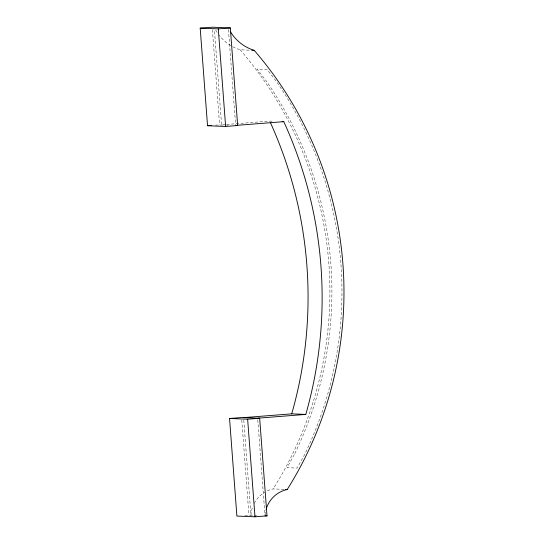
<?xml version="1.0" encoding="UTF-8"?>
<svg xmlns="http://www.w3.org/2000/svg" width="544" height="544" viewBox="0 0 544 544"><rect width="100%" height="100%" fill="white"/><g stroke="black" fill="none" stroke-linecap="round" stroke-linejoin="round"><path stroke-width="0.41" stroke-dasharray="2.72 2.04" d="M215.56 125.1L225.719 125.032M225.808 124.535L221.585 124.868L214.431 29.804M226.651 124.467L269.715 121.094L273.856 121.258M244.909 515.44L253.416 515.304M232.723 46.689A43.262 42.677 -87.7 0 0 240.149 49.79L249.254 50.157M226.549 125.066L228.201 125.134M267.362 490.851A28.424 28.036 -87.7 0 1 273.163 488.927L283.886 489.355M254.245 515.338L256.727 515.44M228.439 29.532L235.654 125.433M257.788 419.873L264.942 514.937M243.787 420.145L250.934 515.209A28.424 28.036 -87.7 0 1 252.912 506.165M212.425 29.723L219.572 124.787M241.774 420.063L248.921 515.127M240.149 49.79A367.044 362.052 -87.7 0 1 273.163 488.927M254.204 503.356A28.424 28.036 -87.7 0 1 264.649 492.286M230.806 45.601A43.262 42.677 -87.7 0 1 218.844 34.836M217.144 32.429A43.262 42.677 -87.7 0 1 215.608 29.906M265.057 515.005A28.424 28.036 -87.7 0 1 265.996 509.667M294.25 454.716L287.042 467.684L297.085 468.092L304.3 455.124A367.044 362.052 -87.7 0 0 276.182 81.192L267.118 69.503L257.067 69.095L266.132 80.784A367.044 362.052 -87.7 0 1 294.25 454.716"/><path stroke-width="0.82" d="M200.199 28.145L212.235 27.2L230.323 27.934L237.66 125.514L225.631 126.46L207.536 125.725L200.199 28.145L218.294 28.873L230.323 27.934M207.536 125.725L211.548 125.412M257.666 418.193L305.796 414.419A418.717 413.018 -87.7 0 0 283.784 121.659L235.654 125.433L237.66 125.514M229.548 418.486L241.584 417.54L259.672 418.275L267.009 515.855L254.98 516.8L236.892 516.066L229.548 418.486L247.642 419.213L259.672 418.275M243.596 417.622L291.727 413.848L305.796 414.419M251.736 50.259L254.218 50.361A367.044 362.052 -87.7 0 1 287.232 489.491A28.424 28.036 -87.7 0 0 266.213 508.926M282.132 121.598L283.784 121.659M285.559 489.423L287.232 489.491M265.003 515.773L267.009 515.855M218.294 28.873L225.631 126.46M247.642 419.213L254.98 516.8M254.218 50.361A43.262 42.677 -87.7 0 1 230.425 31.749M270.409 122.604A418.717 413.018 -87.7 0 1 291.727 413.848"/></g></svg>
